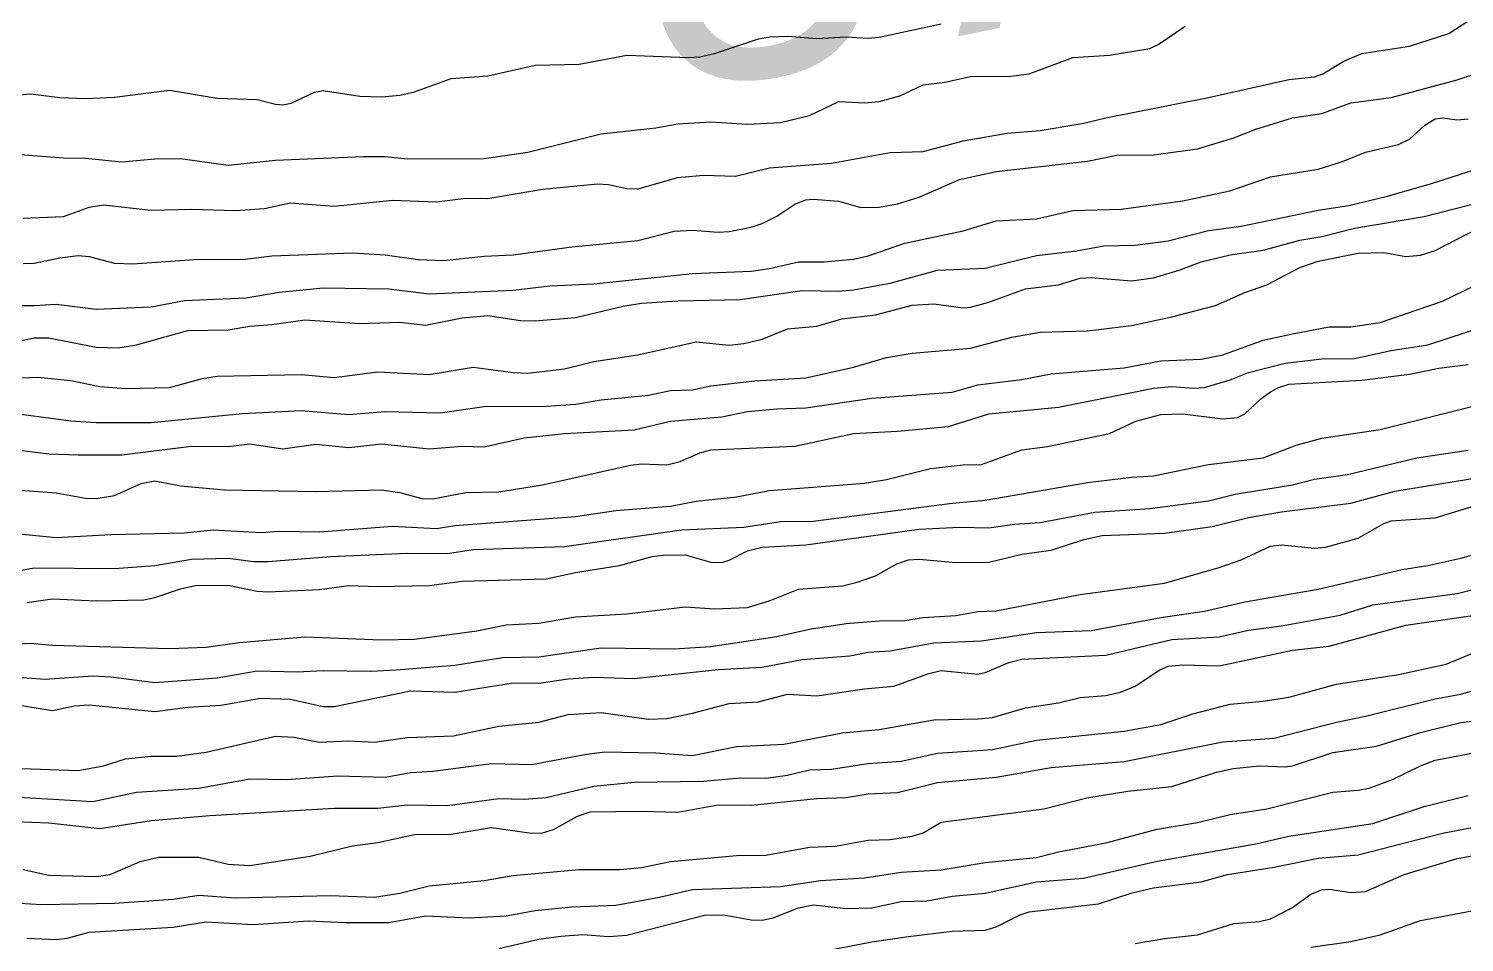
# Model space of a CAD drawing. Extents: x 474277 to 475042, y 254928 to 255625.
# Drawn here: x 474423.43 to 474453.52, y 255541.2 to 255560.36 of the extents above; entities that cross this region are included whole.
import ezdxf

# ---------------------------------------------------------------- set-up
doc = ezdxf.new("R2010")
doc.units = 0
doc.header["$MEASUREMENT"] = 0
doc.layers.add('BaseMapV2_DTM_export_MonNov09090547073261 — entities', color=1, linetype='CONTINUOUS')
doc.styles.get("Standard").update_dxf_attribs({"font": 'romans.shx'})

msp = doc.modelspace()

# ---------------------------------------------------------------- linework, layer by layer
at = {"layer": 'BaseMapV2_DTM_export_MonNov09090547073261 — entities', "color": 15, "linetype": 'Continuous', "true_color": 0xb7484b}
for points in [[(474423.312, 255556.385, 87.25), (474424.155, 255556.416, 87.25), (474424.692, 255556.617, 87.25), (474424.999, 255556.661, 87.25), (474425.995, 255556.552, 87.25), (474426.839, 255556.571, 87.25), (474427.759, 255556.547, 87.25), (474428.372, 255556.584, 87.25), (474428.909, 255556.705, 87.25), (474429.829, 255556.634, 87.25), (474431.056, 255556.758, 87.25), (474431.976, 255556.73, 87.25), (474432.59, 255556.802, 87.25), (474433.05, 255556.795, 87.25), (474434.2, 255556.995, 87.25), (474435.35, 255557.104, 87.25), (474435.58, 255557.092, 87.25), (474435.963, 255557.003, 87.25), (474436.193, 255557.001, 87.25), (474437.037, 255557.239, 87.25), (474437.574, 255557.287, 87.25), (474438.244, 255557.264, 87.25), (474438.954, 255557.442, 87.25), (474440.257, 255557.539, 87.25), (474441.484, 255557.762, 87.25), (474442.174, 255557.779, 87.25), (474443.018, 255558.008, 87.25), (474443.938, 255558.163, 87.25), (474444.628, 255558.22, 87.25), (474445.548, 255558.373, 87.25), (474446.008, 255558.491, 87.25), (474448.155, 255558.913, 87.25), (474449.842, 255559.291, 87.25), (474450.379, 255559.345, 87.25), (474450.558, 255559.411, 87.25), (474450.992, 255559.678, 87.25), (474451.375, 255559.835, 87.25), (474452.372, 255559.992, 87.25), (474453.197, 255560.254, 87.25), (474454.013, 255560.791, 87.25)], [(474422.698, 255558.923, 86.75), (474423.465, 255558.994, 86.75), (474424.079, 255558.911, 86.75), (474424.615, 255558.894, 86.75), (474425.229, 255558.922, 86.75), (474426.379, 255559.066, 86.75), (474427.376, 255558.901, 86.75), (474428.219, 255558.872, 86.75), (474428.602, 255558.775, 86.75), (474428.756, 255558.764, 86.75), (474428.927, 255558.797, 86.75), (474429.42, 255559.027, 86.75), (474429.599, 255559.062, 86.75), (474430.366, 255558.939, 86.75), (474430.826, 255558.925, 86.75), (474431.209, 255558.965, 86.75), (474431.516, 255559.033, 86.75), (474432.283, 255559.311, 86.75), (474433.05, 255559.367, 86.75), (474434.046, 255559.593, 86.75), (474434.967, 255559.61, 86.75), (474435.963, 255559.8, 86.75), (474437.267, 255559.753, 86.75), (474437.497, 255559.768, 86.75), (474437.804, 255559.834, 86.75), (474438.724, 255560.142, 86.75), (474438.954, 255560.185, 86.75), (474439.337, 255560.203, 86.75), (474439.951, 255560.154, 86.75), (474440.564, 255560.186, 86.75), (474441.024, 255560.161, 86.75), (474441.254, 255560.181, 86.75), (474442.558, 255560.457, 86.75)], [(474423.158, 255557.728, 87), (474424.155, 255557.651, 87), (474424.615, 255557.644, 87), (474425.382, 255557.562, 87), (474426.072, 255557.626, 87), (474426.609, 255557.632, 87), (474427.606, 255557.495, 87), (474428.602, 255557.599, 87), (474430.443, 255557.675, 87), (474430.903, 255557.68, 87), (474431.363, 255557.626, 87), (474432.973, 255557.632, 87), (474433.893, 255557.771, 87), (474435.427, 255558.154, 87), (474436.577, 255558.278, 87), (474437.037, 255558.362, 87), (474437.727, 255558.401, 87), (474438.494, 255558.353, 87), (474439.184, 255558.39, 87), (474439.797, 255558.536, 87), (474440.411, 255558.832, 87), (474440.947, 255558.8, 87), (474441.254, 255558.828, 87), (474441.69, 255558.951, 87), (474442.174, 255559.181, 87), (474442.634, 255559.233, 87), (474443.171, 255559.352, 87), (474444.014, 255559.364, 87), (474444.398, 255559.413, 87), (474445.318, 255559.754, 87), (474446.085, 255559.801, 87), (474446.928, 255559.943, 87), (474447.1, 255560.024, 87), (474447.667, 255560.407, 87)], [(474423.312, 255555.431, 87.5), (474423.542, 255555.437, 87.5), (474424.079, 255555.555, 87.5), (474424.462, 255555.599, 87.5), (474424.692, 255555.578, 87.5), (474425.229, 255555.442, 87.5), (474425.612, 255555.426, 87.5), (474426.992, 255555.526, 87.5), (474427.912, 255555.519, 87.5), (474428.526, 255555.595, 87.5), (474430.213, 255555.659, 87.5), (474430.903, 255555.618, 87.5), (474431.593, 255555.518, 87.5), (474432.13, 255555.495, 87.5), (474432.973, 255555.587, 87.5), (474433.586, 255555.615, 87.5), (474434.813, 255555.78, 87.5), (474436.193, 255555.916, 87.5), (474436.96, 255556.112, 87.5), (474437.344, 255556.134, 87.5), (474437.88, 255556.092, 87.5), (474438.11, 255556.104, 87.5), (474438.57, 255556.196, 87.5), (474438.8, 255556.273, 87.5), (474439.107, 255556.424, 87.5), (474439.49, 255556.68, 87.5), (474439.721, 255556.765, 87.5), (474439.874, 255556.782, 87.5), (474440.411, 255556.738, 87.5), (474440.871, 255556.608, 87.5), (474441.254, 255556.613, 87.5), (474441.637, 255556.684, 87.5), (474442.097, 255556.821, 87.5), (474442.941, 255557.192, 87.5), (474443.708, 255557.362, 87.5), (474445.625, 255557.578, 87.5), (474446.238, 255557.703, 87.5), (474447.005, 255557.713, 87.5), (474447.925, 255557.835, 87.5), (474448.692, 255558.066, 87.5), (474449.152, 255558.248, 87.5), (474449.918, 255558.491, 87.5), (474450.532, 255558.582, 87.5), (474451.145, 255558.8, 87.5), (474451.989, 255558.913, 87.5), (474453.369, 255559.285, 87.5), (474454.136, 255559.538, 87.5)], [(474422.698, 255554.552, 87.75), (474423.542, 255554.551, 87.75), (474424.002, 255554.581, 87.75), (474424.845, 255554.478, 87.75), (474425.995, 255554.525, 87.75), (474426.696, 255554.657, 87.75), (474427.989, 255554.716, 87.75), (474428.679, 255554.833, 87.75), (474429.599, 255554.925, 87.75), (474430.979, 255554.902, 87.75), (474431.823, 255554.794, 87.75), (474433.586, 255554.877, 87.75), (474434.353, 255554.966, 87.75), (474435.273, 255555.01, 87.75), (474437.344, 255555.223, 87.75), (474438.57, 255555.272, 87.75), (474438.954, 255555.327, 87.75), (474439.567, 255555.468, 87.75), (474440.104, 255555.469, 87.75), (474440.717, 255555.523, 87.75), (474441.024, 255555.597, 87.75), (474441.791, 255555.862, 87.75), (474443.018, 255556.12, 87.75), (474443.708, 255556.328, 87.75), (474444.551, 255556.372, 87.75), (474445.318, 255556.544, 87.75), (474446.331, 255556.574, 87.75), (474447.618, 255556.744, 87.75), (474448.607, 255556.957, 87.75), (474449.458, 255557.249, 87.75), (474450.455, 255557.412, 87.75), (474450.965, 255557.57, 87.75), (474451.452, 255557.769, 87.75), (474452.142, 255557.928, 87.75), (474452.372, 255558.043, 87.75), (474452.696, 255558.337, 87.75), (474452.909, 255558.466, 87.75), (474453.062, 255558.491, 87.75), (474453.369, 255558.445, 87.75), (474453.599, 255558.464, 87.75)], [(474423.082, 255553.779, 88), (474423.542, 255553.873, 88), (474423.849, 255553.874, 88), (474424.845, 255553.676, 88), (474425.305, 255553.665, 88), (474425.689, 255553.727, 88), (474426.762, 255554.026, 88), (474427.606, 255554.039, 88), (474428.064, 255554.12, 88), (474428.526, 255554.151, 88), (474429.216, 255554.255, 88), (474430.366, 255554.173, 88), (474431.209, 255554.204, 88), (474431.746, 255554.141, 88), (474432.513, 255554.292, 88), (474433.05, 255554.343, 88), (474433.74, 255554.24, 88), (474434.046, 255554.234, 88), (474434.89, 255554.303, 88), (474435.887, 255554.542, 88), (474436.27, 255554.599, 88), (474437.037, 255554.649, 88), (474438.34, 255554.677, 88), (474439.644, 255554.87, 88), (474440.411, 255554.855, 88), (474440.717, 255554.88, 88), (474441.484, 255555.024, 88), (474442.481, 255555.295, 88), (474443.478, 255555.337, 88), (474444.551, 255555.6, 88), (474445.395, 255555.697, 88), (474445.966, 255555.807, 88), (474446.621, 255555.821, 88), (474447.311, 255555.908, 88), (474448.155, 255556.123, 88), (474448.845, 255556.216, 88), (474450.455, 255556.551, 88), (474451.101, 255556.65, 88), (474451.912, 255556.844, 88), (474452.83, 255557.11, 88), (474454.596, 255557.679, 88)], [(474422.392, 255553.004, 88.25), (474423.619, 255553.051, 88.25), (474424.309, 255552.98, 88.25), (474424.922, 255552.854, 88.25), (474425.459, 255552.815, 88.25), (474426.379, 255552.833, 88.25), (474427.069, 255553.022, 88.25), (474427.376, 255553.068, 88.25), (474429.139, 255553.109, 88.25), (474429.829, 255553.045, 88.25), (474430.749, 255553.164, 88.25), (474431.823, 255553.106, 88.25), (474432.743, 255553.257, 88.25), (474433.586, 255553.145, 88.25), (474433.893, 255553.137, 88.25), (474434.66, 255553.225, 88.25), (474435.273, 255553.375, 88.25), (474436.193, 255553.519, 88.25), (474437.42, 255553.79, 88.25), (474438.11, 255553.723, 88.25), (474438.417, 255553.755, 88.25), (474438.8, 255553.844, 88.25), (474439.337, 255554.064, 88.25), (474439.951, 255554.12, 88.25), (474440.472, 255554.273, 88.25), (474441.177, 255554.359, 88.25), (474441.944, 255554.557, 88.25), (474442.404, 255554.586, 88.25), (474443.018, 255554.504, 88.25), (474443.171, 255554.517, 88.25), (474443.554, 255554.623, 88.25), (474444.321, 255554.9, 88.25), (474445.011, 255554.989, 88.25), (474445.471, 255555.123, 88.25), (474445.701, 255555.137, 88.25), (474446.545, 255555.069, 88.25), (474447.005, 255555.131, 88.25), (474447.541, 255555.291, 88.25), (474448.002, 255555.467, 88.25), (474448.615, 255555.618, 88.25), (474449.305, 255555.711, 88.25), (474450.072, 255555.926, 88.25), (474450.532, 255556.001, 88.25), (474451.222, 255556.175, 88.25), (474452.677, 255556.42, 88.25), (474453.906, 255556.734, 88.25)], [(474422.852, 255552.332, 88.5), (474424.309, 255552.136, 88.5), (474424.845, 255552.101, 88.5), (474425.995, 255552.102, 88.5), (474427.912, 255552.29, 88.5), (474429.139, 255552.349, 88.5), (474430.136, 255552.266, 88.5), (474430.903, 255552.329, 88.5), (474432.053, 255552.301, 88.5), (474432.973, 255552.432, 88.5), (474434.277, 255552.444, 88.5), (474434.89, 255552.482, 88.5), (474435.427, 255552.572, 88.5), (474436.423, 255552.671, 88.5), (474436.884, 255552.769, 88.5), (474437.344, 255552.786, 88.5), (474437.727, 255552.866, 88.5), (474438.647, 255552.973, 88.5), (474439.721, 255553.035, 88.5), (474440.717, 255553.26, 88.5), (474441.407, 255553.461, 88.5), (474441.944, 255553.554, 88.5), (474443.171, 255553.656, 88.5), (474444.039, 255553.89, 88.5), (474444.628, 255553.993, 88.5), (474445.625, 255554.022, 88.5), (474446.545, 255554.132, 88.5), (474447.388, 255554.313, 88.5), (474448.308, 255554.554, 88.5), (474448.922, 255554.823, 88.5), (474449.382, 255554.986, 88.5), (474450.071, 255555.347, 88.5), (474450.455, 255555.482, 88.5), (474451.299, 255555.652, 88.5), (474451.835, 255555.666, 88.5), (474452.295, 255555.578, 88.5), (474452.602, 255555.608, 88.5), (474452.909, 255555.709, 88.5), (474453.829, 255556.178, 88.5)], [(474422.852, 255551.567, 88.75), (474423.849, 255551.444, 88.75), (474424.462, 255551.421, 88.75), (474425.382, 255551.421, 88.75), (474426.839, 255551.603, 88.75), (474427.606, 255551.599, 88.75), (474428.066, 255551.652, 88.75), (474428.756, 255551.55, 88.75), (474429.446, 255551.643, 88.75), (474430.136, 255551.573, 88.75), (474430.826, 255551.649, 88.75), (474431.823, 255551.549, 88.75), (474432.513, 255551.606, 88.75), (474432.973, 255551.592, 88.75), (474433.816, 255551.78, 88.75), (474434.66, 255551.866, 88.75), (474436.117, 255551.947, 88.75), (474436.879, 255552.126, 88.75), (474437.957, 255552.221, 88.75), (474438.494, 255552.331, 88.75), (474439.107, 255552.389, 88.75), (474439.721, 255552.408, 88.75), (474441.101, 255552.611, 88.75), (474442.788, 255552.738, 88.75), (474443.324, 255552.891, 88.75), (474444.244, 255553.003, 88.75), (474444.858, 255553.122, 88.75), (474446.391, 255553.244, 88.75), (474447.158, 255553.39, 88.75), (474448.002, 255553.429, 88.75), (474448.462, 255553.519, 88.75), (474449.305, 255553.823, 88.75), (474449.918, 255553.959, 88.75), (474450.685, 255554.104, 88.75), (474451.145, 255554.108, 88.75), (474451.759, 255554.195, 88.75), (474453.062, 255554.646, 88.75), (474453.752, 255554.979, 88.75)], [(474423.158, 255550.688, 89), (474424.002, 255550.622, 89), (474424.615, 255550.515, 89), (474424.845, 255550.509, 89), (474425.229, 255550.571, 89), (474425.786, 255550.823, 89), (474426.072, 255550.876, 89), (474426.609, 255550.774, 89), (474427.529, 255550.686, 89), (474429.446, 255550.653, 89), (474430.826, 255550.689, 89), (474431.209, 255550.63, 89), (474431.67, 255550.505, 89), (474431.9, 255550.5, 89), (474432.59, 255550.633, 89), (474433.28, 255550.645, 89), (474434.2, 255550.793, 89), (474436.04, 255551.208, 89), (474436.27, 255551.23, 89), (474436.807, 255551.215, 89), (474437.083, 255551.283, 89), (474437.497, 255551.46, 89), (474437.727, 255551.526, 89), (474439.49, 255551.602, 89), (474440.717, 255551.866, 89), (474441.637, 255551.916, 89), (474442.711, 255552.017, 89), (474443.554, 255552.279, 89), (474445.011, 255552.42, 89), (474447.005, 255552.816, 89), (474447.388, 255552.851, 89), (474447.848, 255552.818, 89), (474448.078, 255552.836, 89), (474448.615, 255552.997, 89), (474448.998, 255553.148, 89), (474449.765, 255553.344, 89), (474450.532, 255553.436, 89), (474451.222, 255553.443, 89), (474451.989, 255553.612, 89), (474452.755, 255553.727, 89), (474455.209, 255554.535, 89)], [(474423.158, 255549.77, 89.25), (474424.002, 255549.691, 89.25), (474425.152, 255549.753, 89.25), (474426.686, 255549.788, 89.25), (474427.299, 255549.848, 89.25), (474428.296, 255549.796, 89.25), (474428.679, 255549.82, 89.25), (474429.523, 255549.806, 89.25), (474431.056, 255549.925, 89.25), (474431.976, 255549.877, 89.25), (474432.36, 255549.938, 89.25), (474434.89, 255550.127, 89.25), (474435.733, 255550.253, 89.25), (474436.884, 255550.342, 89.25), (474437.42, 255550.451, 89.25), (474438.264, 255550.54, 89.25), (474438.954, 255550.675, 89.25), (474440.947, 255550.826, 89.25), (474441.407, 255550.904, 89.25), (474442.328, 255551.134, 89.25), (474443.018, 255551.209, 89.25), (474443.401, 255551.217, 89.25), (474444.244, 255551.525, 89.25), (474444.781, 255551.595, 89.25), (474446.085, 255551.866, 89.25), (474446.633, 255552.126, 89.25), (474447.158, 255552.268, 89.25), (474447.612, 255552.28, 89.25), (474448.462, 255552.174, 89.25), (474448.768, 255552.201, 89.25), (474448.923, 255552.28, 89.25), (474449.248, 255552.586, 89.25), (474449.461, 255552.74, 89.25), (474449.612, 255552.825, 89.25), (474449.842, 255552.902, 89.25), (474451.375, 255552.988, 89.25), (474452.372, 255553.114, 89.25), (474452.986, 255553.236, 89.25), (474453.599, 255553.316, 89.25)], [(474422.545, 255548.871, 89.5), (474423.542, 255549.054, 89.5), (474425.229, 255549.037, 89.5), (474426.072, 255549.102, 89.5), (474426.839, 255549.233, 89.5), (474427.606, 255549.255, 89.5), (474428.142, 255549.187, 89.5), (474428.449, 255549.183, 89.5), (474429.753, 255549.286, 89.5), (474431.363, 255549.358, 89.5), (474432.206, 255549.352, 89.5), (474432.743, 255549.436, 89.5), (474434.66, 255549.5, 89.5), (474437.114, 255549.851, 89.5), (474438.417, 255549.903, 89.5), (474439.184, 255550.02, 89.5), (474439.874, 255550.029, 89.5), (474442.788, 255550.409, 89.5), (474443.478, 255550.471, 89.5), (474445.625, 255550.841, 89.5), (474446.545, 255550.956, 89.5), (474447.005, 255550.984, 89.5), (474448.155, 255551.219, 89.5), (474449.303, 255551.36, 89.5), (474449.995, 255551.621, 89.5), (474450.532, 255551.77, 89.5), (474451.759, 255551.951, 89.5), (474453.988, 255552.51, 89.5)], [(474423.388, 255548.325, 89.75), (474423.925, 255548.404, 89.75), (474424.845, 255548.361, 89.75), (474425.842, 255548.383, 89.75), (474426.072, 255548.429, 89.75), (474426.609, 255548.614, 89.75), (474426.916, 255548.678, 89.75), (474427.606, 255548.691, 89.75), (474428.219, 255548.559, 89.75), (474428.449, 255548.548, 89.75), (474429.523, 255548.598, 89.75), (474430.136, 255548.682, 89.75), (474430.749, 255548.662, 89.75), (474431.823, 255548.684, 89.75), (474432.513, 255548.77, 89.75), (474434.277, 255548.82, 89.75), (474434.89, 255548.954, 89.75), (474435.81, 255549.102, 89.75), (474436.5, 255549.29, 89.75), (474436.73, 255549.318, 89.75), (474437.19, 255549.324, 89.75), (474437.727, 255549.172, 89.75), (474437.957, 255549.167, 89.75), (474438.11, 255549.214, 89.75), (474438.494, 255549.407, 89.75), (474438.8, 255549.482, 89.75), (474439.721, 255549.532, 89.75), (474442.097, 255549.865, 89.75), (474442.941, 255549.907, 89.75), (474443.554, 255549.893, 89.75), (474444.091, 255549.968, 89.75), (474444.628, 255549.999, 89.75), (474445.778, 255550.218, 89.75), (474446.928, 255550.298, 89.75), (474448.155, 255550.455, 89.75), (474448.717, 255550.593, 89.75), (474449.918, 255550.795, 89.75), (474450.379, 255550.912, 89.75), (474451.069, 255551.007, 89.75), (474452.525, 255551.356, 89.75), (474453.599, 255551.516, 89.75)], [(474422.085, 255547.393, 90), (474423.465, 255547.472, 90), (474423.925, 255547.427, 90), (474426.379, 255547.359, 90), (474427.146, 255547.39, 90), (474427.836, 255547.486, 90), (474429.216, 255547.607, 90), (474430.826, 255547.545, 90), (474431.516, 255547.555, 90), (474432.82, 255547.729, 90), (474433.433, 255547.856, 90), (474434.123, 255547.893, 90), (474434.89, 255548.024, 90), (474435.963, 255548.086, 90), (474437.19, 255548.235, 90), (474437.804, 255548.189, 90), (474438.494, 255548.222, 90), (474438.973, 255548.369, 90), (474439.567, 255548.606, 90), (474440.487, 255548.676, 90), (474440.794, 255548.749, 90), (474441.177, 255548.884, 90), (474441.627, 255549.136, 90), (474441.867, 255549.218, 90), (474442.097, 255549.231, 90), (474442.864, 255549.161, 90), (474443.554, 255549.169, 90), (474444.244, 255549.341, 90), (474444.858, 255549.422, 90), (474445.548, 255549.645, 90), (474445.931, 255549.733, 90), (474447.235, 255549.776, 90), (474448.232, 255549.918, 90), (474448.998, 255550.105, 90), (474449.688, 255550.227, 90), (474451.145, 255550.405, 90), (474452.065, 255550.66, 90), (474453.906, 255550.96, 90)], [(474423.005, 255546.776, 90.25), (474423.772, 255546.72, 90.25), (474424.769, 255546.786, 90.25), (474425.152, 255546.766, 90.25), (474426.072, 255546.648, 90.25), (474427.376, 255546.748, 90.25), (474428.219, 255546.892, 90.25), (474429.063, 255546.87, 90.25), (474429.599, 255546.902, 90.25), (474430.596, 255546.887, 90.25), (474431.133, 255546.911, 90.25), (474432.36, 255547.013, 90.25), (474433.356, 255547.174, 90.25), (474434.123, 255547.187, 90.25), (474435.427, 255547.373, 90.25), (474436.96, 255547.356, 90.25), (474437.727, 255547.405, 90.25), (474439.107, 255547.612, 90.25), (474439.797, 255547.765, 90.25), (474440.564, 255547.884, 90.25), (474441.254, 255547.942, 90.25), (474441.791, 255547.95, 90.25), (474442.174, 255548.012, 90.25), (474442.864, 255548.054, 90.25), (474443.324, 255548.136, 90.25), (474443.708, 255548.152, 90.25), (474445.471, 255548.495, 90.25), (474447.235, 255548.728, 90.25), (474448.385, 255549.056, 90.25), (474448.845, 255549.221, 90.25), (474449.458, 255549.504, 90.25), (474449.688, 255549.531, 90.25), (474450.379, 255549.464, 90.25), (474450.609, 255549.483, 90.25), (474451.299, 255549.674, 90.25), (474451.835, 255549.981, 90.25), (474451.989, 255550.04, 90.25), (474452.909, 255550.102, 90.25), (474453.752, 255550.359, 90.25)], [(474422.852, 255546.234, 90.5), (474423.925, 255546.057, 90.5), (474424.385, 255546.156, 90.5), (474424.692, 255546.178, 90.5), (474426.072, 255546.038, 90.5), (474426.762, 255546.131, 90.5), (474427.452, 255546.173, 90.5), (474428.296, 255546.317, 90.5), (474428.909, 255546.299, 90.5), (474429.599, 255546.146, 90.5), (474429.829, 255546.141, 90.5), (474431.439, 255546.471, 90.5), (474432.36, 255546.444, 90.5), (474433.586, 255546.641, 90.5), (474434.123, 255546.632, 90.5), (474434.737, 255546.725, 90.5), (474435.273, 255546.758, 90.5), (474436.117, 255546.734, 90.5), (474437.88, 255546.917, 90.5), (474438.8, 255546.971, 90.5), (474439.644, 255547.13, 90.5), (474440.641, 255547.204, 90.5), (474441.024, 255547.283, 90.5), (474441.484, 255547.314, 90.5), (474442.404, 255547.48, 90.5), (474443.401, 255547.521, 90.5), (474444.551, 255547.695, 90.5), (474445.701, 255547.736, 90.5), (474447.158, 255548.01, 90.5), (474448.078, 255548.143, 90.5), (474448.922, 255548.339, 90.5), (474450.455, 255548.602, 90.5), (474452.219, 255549.019, 90.5), (474452.755, 255549.1, 90.5), (474453.446, 255549.252, 90.5), (474454.442, 255549.535, 90.5)], [(474423.082, 255544.854, 90.75), (474424.462, 255544.799, 90.75), (474424.999, 255544.9, 90.75), (474425.459, 255545.048, 90.75), (474425.995, 255545.1, 90.75), (474426.532, 255545.102, 90.75), (474427.146, 255545.189, 90.75), (474428.602, 255545.525, 90.75), (474428.986, 255545.501, 90.75), (474429.523, 255545.395, 90.75), (474430.136, 255545.427, 90.75), (474430.673, 255545.395, 90.75), (474431.363, 255545.491, 90.75), (474432.335, 255545.532, 90.75), (474433.28, 255545.735, 90.75), (474434.123, 255545.813, 90.75), (474434.737, 255545.978, 90.75), (474435.427, 255546.017, 90.75), (474436.423, 255545.876, 90.75), (474436.807, 255545.894, 90.75), (474437.344, 255546.001, 90.75), (474438.11, 255546.209, 90.75), (474438.724, 255546.241, 90.75), (474439.337, 255546.403, 90.75), (474439.951, 255546.366, 90.75), (474440.947, 255546.514, 90.75), (474441.561, 255546.572, 90.75), (474442.293, 255546.836, 90.75), (474442.558, 255546.899, 90.75), (474443.324, 255546.824, 90.75), (474443.478, 255546.854, 90.75), (474443.975, 255547.066, 90.75), (474444.244, 255547.133, 90.75), (474446.008, 255547.223, 90.75), (474447.388, 255547.549, 90.75), (474448.385, 255547.608, 90.75), (474448.998, 255547.745, 90.75), (474449.688, 255547.837, 90.75), (474450.915, 255548.061, 90.75), (474451.605, 255548.276, 90.75), (474453.369, 255548.513, 90.75), (474456.513, 255549.308, 90.75)], [(474422.622, 255544.275, 91), (474424.769, 255544.151, 91), (474425.689, 255544.348, 91), (474426.992, 255544.428, 91), (474428.066, 255544.629, 91), (474428.833, 255544.616, 91), (474429.906, 255544.687, 91), (474430.903, 255544.662, 91), (474431.439, 255544.759, 91), (474431.9, 255544.789, 91), (474433.126, 255544.949, 91), (474433.97, 255544.927, 91), (474435.12, 255545.146, 91), (474435.503, 255545.191, 91), (474436.577, 255545.175, 91), (474437.344, 255545.117, 91), (474438.264, 255545.305, 91), (474439.26, 255545.357, 91), (474440.487, 255545.591, 91), (474441.254, 255545.661, 91), (474442.404, 255545.865, 91), (474443.324, 255545.882, 91), (474443.633, 255545.916, 91), (474444.321, 255546.113, 91), (474445.011, 255546.219, 91), (474445.471, 255546.335, 91), (474446.008, 255546.375, 91), (474446.315, 255546.442, 91), (474446.621, 255546.573, 91), (474447.14, 255546.912, 91), (474447.313, 255546.989, 91), (474447.618, 255547.019, 91), (474448.385, 255546.999, 91), (474449.918, 255547.326, 91), (474450.685, 255547.408, 91), (474452.295, 255547.847, 91), (474454.136, 255548.114, 91)], [(474422.775, 255543.749, 91.25), (474423.849, 255543.707, 91.25), (474424.922, 255543.588, 91.25), (474425.995, 255543.753, 91.25), (474427.222, 255543.86, 91.25), (474429.829, 255544.014, 91.25), (474430.749, 255544.013, 91.25), (474431.363, 255544.081, 91.25), (474432.206, 255544.07, 91.25), (474433.28, 255544.218, 91.25), (474433.816, 255544.201, 91.25), (474434.277, 255544.233, 91.25), (474435.273, 255544.471, 91.25), (474436.117, 255544.56, 91.25), (474437.574, 255544.577, 91.25), (474438.34, 255544.647, 91.25), (474438.877, 255544.641, 91.25), (474439.337, 255544.703, 91.25), (474439.797, 255544.815, 91.25), (474440.257, 255544.833, 91.25), (474441.024, 255544.948, 91.25), (474441.714, 255544.995, 91.25), (474442.481, 255545.165, 91.25), (474443.631, 255545.243, 91.25), (474444.551, 255545.437, 91.25), (474446.391, 255545.627, 91.25), (474447.158, 255545.767, 91.25), (474447.829, 255545.992, 91.25), (474448.615, 255546.195, 91.25), (474449.305, 255546.253, 91.25), (474449.842, 255546.341, 91.25), (474450.839, 255546.611, 91.25), (474452.142, 255546.812, 91.25), (474453.139, 255547.029, 91.25), (474453.829, 255547.315, 91.25)], [(474423.312, 255542.727, 91.5), (474423.849, 255542.609, 91.5), (474424.845, 255542.576, 91.5), (474425.133, 255542.618, 91.5), (474425.765, 255542.892, 91.5), (474426.149, 255542.982, 91.5), (474426.992, 255542.988, 91.5), (474427.606, 255542.839, 91.5), (474428.066, 255542.807, 91.5), (474429.325, 255543.002, 91.5), (474430.213, 255543.223, 91.5), (474430.749, 255543.289, 91.5), (474431.516, 255543.461, 91.5), (474432.283, 255543.464, 91.5), (474433.126, 255543.606, 91.5), (474433.97, 255543.487, 91.5), (474434.2, 255543.495, 91.5), (474434.43, 255543.563, 91.5), (474434.933, 255543.845, 91.5), (474435.197, 255543.933, 91.5), (474436.27, 255543.952, 91.5), (474437.037, 255543.927, 91.5), (474437.88, 255544.083, 91.5), (474438.57, 255544.075, 91.5), (474439.951, 255544.215, 91.5), (474440.564, 255544.237, 91.5), (474441.024, 255544.31, 91.5), (474441.637, 255544.342, 91.5), (474442.481, 255544.55, 91.5), (474443.708, 255544.665, 91.5), (474444.858, 255544.865, 91.5), (474446.391, 255544.994, 91.5), (474448.462, 255545.403, 91.5), (474449.535, 255545.481, 91.5), (474450.839, 255545.818, 91.5), (474451.452, 255545.938, 91.5), (474452.909, 255546.302, 91.5), (474453.446, 255546.4, 91.5), (474454.519, 255546.719, 91.5)], [(474423.235, 255542.018, 91.75), (474423.695, 255541.991, 91.75), (474425.229, 255542.017, 91.75), (474426.456, 255542.104, 91.75), (474426.992, 255542.19, 91.75), (474427.759, 255542.134, 91.75), (474429.753, 255542.184, 91.75), (474430.673, 255542.148, 91.75), (474431.209, 255542.229, 91.75), (474431.823, 255542.381, 91.75), (474432.973, 255542.498, 91.75), (474433.586, 255542.602, 91.75), (474434.967, 255542.725, 91.75), (474435.81, 255542.727, 91.75), (474436.27, 255542.77, 91.75), (474436.884, 255542.893, 91.75), (474438.264, 255543.021, 91.75), (474438.877, 255543.027, 91.75), (474439.797, 255543.191, 91.75), (474440.334, 255543.218, 91.75), (474441.024, 255543.343, 91.75), (474441.484, 255543.357, 91.75), (474441.944, 255543.422, 91.75), (474442.174, 255543.494, 91.75), (474442.558, 255543.717, 91.75), (474444.704, 255544, 91.75), (474445.606, 255544.229, 91.75), (474446.468, 255544.369, 91.75), (474447.388, 255544.463, 91.75), (474448.328, 255544.765, 91.75), (474448.676, 255544.842, 91.75), (474449.228, 255544.9, 91.75), (474449.765, 255544.877, 91.75), (474449.918, 255544.898, 91.75), (474450.762, 255545.182, 91.75), (474451.682, 255545.312, 91.75), (474452.602, 255545.602, 91.75), (474453.446, 255545.809, 91.75), (474454.366, 255545.92, 91.75)], [(474423.388, 255541.286, 92), (474424.002, 255541.259, 92), (474424.232, 255541.284, 92), (474424.692, 255541.409, 92), (474426.456, 255541.514, 92), (474427.146, 255541.627, 92), (474428.142, 255541.574, 92), (474429.293, 255541.652, 92), (474430.059, 255541.613, 92), (474430.979, 255541.615, 92), (474431.746, 255541.752, 92), (474432.666, 255541.713, 92), (474433.433, 255541.755, 92), (474434.046, 255541.866, 92), (474434.813, 255541.945, 92), (474435.733, 255541.981, 92), (474436.653, 255542.145, 92), (474437.344, 255542.306, 92), (474439.184, 255542.371, 92), (474440.027, 255542.493, 92), (474440.947, 255542.55, 92), (474441.714, 255542.672, 92), (474442.558, 255542.717, 92), (474443.478, 255542.874, 92), (474444.551, 255542.98, 92), (474445.011, 255543.098, 92), (474446.008, 255543.287, 92), (474447.081, 255543.573, 92), (474447.925, 255543.71, 92), (474448.615, 255543.882, 92), (474449.382, 255543.996, 92), (474450.762, 255544.347, 92), (474451.299, 255544.387, 92), (474451.529, 255544.433, 92), (474452.018, 255544.612, 92), (474452.602, 255544.898, 92), (474452.909, 255545.016, 92), (474454.442, 255545.309, 92)], [(474433.28, 255541.066, 92.25), (474434.123, 255541.265, 92.25), (474434.583, 255541.33, 92.25), (474435.043, 255541.364, 92.25), (474435.58, 255541.319, 92.25), (474435.963, 255541.349, 92.25), (474437.619, 255541.775, 92.25), (474438.034, 255541.767, 92.25), (474438.57, 255541.67, 92.25), (474438.8, 255541.66, 92.25), (474439.03, 255541.712, 92.25), (474439.567, 255541.922, 92.25), (474439.874, 255541.984, 92.25), (474440.564, 255541.909, 92.25), (474441.101, 255541.921, 92.25), (474441.714, 255542.058, 92.25), (474442.251, 255542.072, 92.25), (474442.788, 255542.17, 92.25), (474443.478, 255542.229, 92.25), (474444.551, 255542.468, 92.25), (474445.538, 255542.542, 92.25), (474447.081, 255542.898, 92.25), (474449.152, 255543.264, 92.25), (474449.842, 255543.426, 92.25), (474451.605, 255543.69, 92.25), (474452.679, 255544.049, 92.25), (474453.599, 255544.277, 92.25)], [(474439.951, 255540.983, 92.5), (474441.101, 255541.209, 92.5), (474441.867, 255541.324, 92.5), (474442.788, 255541.434, 92.5), (474443.478, 255541.454, 92.5), (474443.708, 255541.525, 92.5), (474444.21, 255541.775, 92.5), (474444.398, 255541.839, 92.5), (474445.855, 255542.003, 92.5), (474446.557, 255542.235, 92.5), (474447.005, 255542.34, 92.5), (474448.002, 255542.466, 92.5), (474448.559, 255542.618, 92.5), (474449.535, 255542.776, 92.5), (474450.455, 255542.964, 92.5), (474451.299, 255543.033, 92.5), (474453.062, 255543.486, 92.5), (474453.982, 255543.662, 92.5)], [(474446.621, 255541.171, 92.75), (474447.235, 255541.282, 92.75), (474447.925, 255541.358, 92.75), (474448.692, 255541.594, 92.75), (474449.228, 255541.637, 92.75), (474449.458, 255541.69, 92.75), (474449.918, 255541.93, 92.75), (474450.302, 255542.208, 92.75), (474450.532, 255542.301, 92.75), (474450.685, 255542.313, 92.75), (474451.145, 255542.243, 92.75), (474451.452, 255542.268, 92.75), (474452.262, 255542.618, 92.75), (474453.369, 255542.955, 92.75), (474453.829, 255543.038, 92.75)], [(474450.302, 255541.097, 93), (474451.145, 255541.217, 93), (474451.759, 255541.359, 93), (474452.602, 255541.654, 93), (474453.676, 255541.858, 93)]]:
    msp.add_polyline3d(points, dxfattribs=at)

# ---------------------------------------------------------------- texts
at = {"layer": 'BaseMapV2_DTM_export_MonNov09090547073261 — entities', "color": 250, "true_color": 0x323232, "insert": (474436.579, 255558.816), "char_height": 0.2, "width": 17.61571, "attachment_point": 7, "rotation": 11.433}
msp.add_mtext('\\fOpen Sans|i0|b0;\\H7.02279;87\\~m', dxfattribs=at)

doc.saveas('drawing.dxf')
